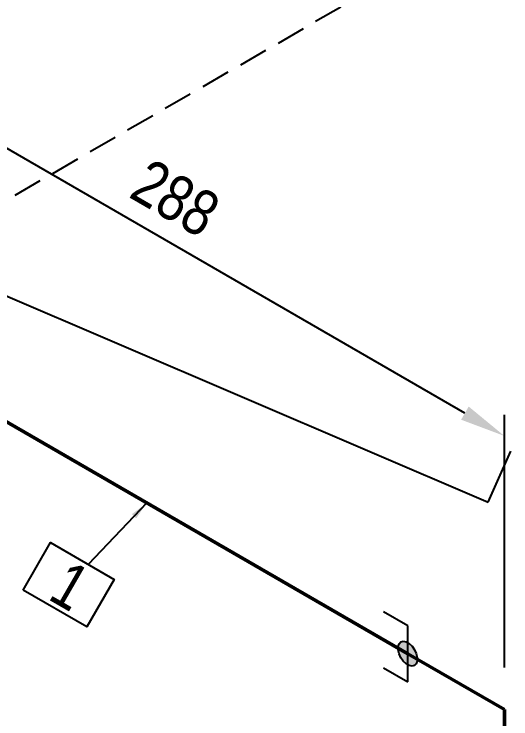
# Model space of a CAD drawing. Header units: millimetres. Extents: x 0 to 594, y 0 to 420.
# Drawn here: x 134.01 to 161.25, y 345.65 to 384.28 of the extents above; entities that cross this region are included whole.
import ezdxf
from ezdxf import colors
from ezdxf.entities.mleader import LeaderData, LeaderLine
from ezdxf.enums import TextEntityAlignment as Align
from ezdxf.math import Vec2, Vec3

# ---------------------------------------------------------------- set-up
doc = ezdxf.new("R2010")
doc.units = ezdxf.units.MM
doc.header["$LTSCALE"] = 0.25
doc.linetypes.add('DASHED2', pattern=[9.524999999999999, 6.35, -3.175])
for name, color, linetype in [('기기', 6, 'Continuous'), ('용접', 1, 'Continuous'), ('주석', 7, 'Continuous'), ('치수', 1, 'Continuous')]:
    doc.layers.add(name, color=color, linetype=linetype)
doc.layers.add('파이프 작은 보어', color=30, linetype='Continuous', lineweight=50)
doc.styles.add('AdskIsoAnnotation', font='arial.ttf', dxfattribs={"width": 0.8, "height": 1})
doc.styles.add('AdskIsoMetric', font='arial.ttf', dxfattribs={"width": 0.8, "height": 2.5})
doc.styles.add('AdskIsoMetric-30', font='arial.ttf', dxfattribs={"width": 0.8, "height": 2.5})
doc.styles.get("Standard").update_dxf_attribs({"font": 'arial.ttf'})
doc.dimstyles.new('AdskIsoMetric', dxfattribs={"dimtxt": 2.5, "dimasz": 2.5, "dimexe": 1, "dimexo": 2, "dimgap": 0.8, "dimtad": 1, "dimdec": 0, "dimrnd": 1, "dimzin": 0, "dimdsep": 46, "dimtxsty": 'AdskIsoMetric', "dimcen": 0, "dimclrt": 7, "dimadec": 0, "dimazin": 0, "dimtfac": 1, "dimtdec": 0, "dimtmove": 1, "dimatfit": 3, "dimfxl": 0, "dimfrac": 2, "dimtolj": 1, "dimtzin": 0, "dimarcsym": 0})

# ---------------------------------------------------------------- blocks, each defined once
blk = doc.blocks.new('*D25')
at = {"layer": 'Defpoints', "color": 0}
for p in [(123.0628912825059, 383.000381820761), (123.0628912825175, 368.000381820761), (160.8945376640634, 346.1582705985825)]:
    blk.add_point(p, dxfattribs=at)
at = {"layer": '치수', "color": 0, "lineweight": -2}
for p, q in [((123.0628912825157, 370.3097828975181), (123.062891282505, 384.1550823591396)), ((158.7294741545884, 362.4082705985784), (125.2279547919693, 381.750381820765)), ((160.8945376640616, 348.4676716753395), (160.8945376640509, 362.3129711369609))]:
    blk.add_line(p, q, dxfattribs=at)
at = {"layer": '치수', "color": 0}
for points in [[(125.436288125302, 382.111225739009), (125.0196214586366, 381.3895379025212), (123.0628912825059, 383.000381820761)], [(158.9378074879211, 362.7691145168223), (158.5211408212557, 362.0474266803345), (160.8945376640518, 361.1582705985824)]]:
    blk.add_solid(points, dxfattribs=at)
at = {"layer": '치수', "color": 7, "insert": (142.8585962835363, 374.1892080450752), "char_height": 2.5, "attachment_point": 5, "rotation": 330.00000000010635, "style": 'AdskIsoMetric-30'}
blk.add_mtext('\\A1;288', dxfattribs=at)
blk = doc.blocks.new('*D26')
at = {"layer": 'Defpoints', "color": 0}
for p in [(160.8945376640634, 346.1582705985825), (147.9041566075522, 338.658270598736), (160.8945376643091, 195.8864416101642)]:
    blk.add_point(p, dxfattribs=at)
at = {"layer": '치수', "color": 0, "lineweight": -2}
for p, q in [((158.8945376640634, 345.0035700602042), (146.9041566075522, 338.0809203295469)), ((147.9041566075523, 190.8864416101758), (147.9041566075522, 336.158270598736)), ((158.8945376643091, 194.7317410717859), (146.9041566075523, 187.8090913409867))]:
    blk.add_line(p, q, dxfattribs=at)
at = {"layer": '치수', "color": 0}
for points in [[(147.4874899408856, 336.158270598736), (148.3208232742189, 336.158270598736), (147.9041566075522, 338.658270598736)], [(147.4874899408856, 190.8864416101758), (148.320823274219, 190.8864416101758), (147.9041566075523, 188.3864416101758)]]:
    blk.add_solid(points, dxfattribs=at)
at = {"layer": '치수', "color": 7, "insert": (145.6378570944302, 262.2139074704583), "char_height": 2.5, "attachment_point": 5, "rotation": 90, "style": 'AdskIsoMetric-30'}
blk.add_mtext('\\A1;4429', dxfattribs=at)
blk = doc.blocks.new('엘보우-1-Iso2DSkew0')
at = {"color": 0, "linetype": 'ByBlock', "lineweight": -2, "extrusion": (-0.7071067811862046, -0.4082482904650512, 0.5773502691892056)}
for p, q in [((-7.07106716896237e-05, 4.082482533576496e-05), (-5.303300858901681, 3.061862178467089)), ((-7.071067169080127e-05, 4.082482533652409e-05), (-7.071067169080127e-05, 4.082482533652409e-05)), ((1.029021312604073e-11, -6.123724356956462), (1.372023967962516e-16, -8.164965066910756e-05))]:
    blk.add_line(p, q, dxfattribs=at)
blk = doc.blocks.new('SocketWeld-1-IsoRight')
blk.add_hatch(color=256).paths.add_polyline_path([(0.005530793552061862, 0.03712900250979031), (0.005745491398917849, 0.03692449524956867), (0.005960189245773835, 0.03671998798934702), (0.006174887092629819, 0.03651548072912537), (0.006389584939485805, 0.03631097346890373), (0.006604282786341792, 0.03610646620868208), (0.006818980633197778, 0.03590195894846045), (0.007033678480053763, 0.0356974516882388), (0.007248376326909748, 0.03549294442801715), (0.007463074173765733, 0.03528843716779551), (0.007677772020621718, 0.03508392990757386), (0.007892469867477703, 0.03487942264735222), (0.00810716771433369, 0.03467491538713058), (0.008321865561189674, 0.03447040812690894), (0.00853656340804566, 0.03426590086668729), (0.008751261254901648, 0.03406139360646564), (0.008965959101757633, 0.03385688634624399), (0.009180656948613617, 0.03365237908602235), (0.009395354795469605, 0.03344787182580071), (0.00961005264232559, 0.03324336456557907), (0.009824750489181576, 0.03303885730535742), (0.01003944833603756, 0.03283435004513578), (0.01025414618289355, 0.03262984278491413), (0.01046884402974953, 0.03242533552469249), (0.01068354187660552, 0.03222082826447084), (0.0108982397234615, 0.0320163210042492), (0.01111293757031749, 0.03181181374402756), (0.01132763541717348, 0.03160730648380591), (0.01154233326402946, 0.03140279922358427), (0.01175703111088545, 0.03119829196336262), (0.01197172895774143, 0.03099378470314098), (0.01218642680459742, 0.03078927744291934), (0.0124011246514534, 0.03058477018269769), (0.01261582249830939, 0.03038026292247605), (0.01283052034516538, 0.0301757556622544), (0.01304521819202136, 0.02997124840203276), (0.01325991603887735, 0.02976674114181112), (0.01347461388573333, 0.02956223388158947), (0.01368931173258932, 0.02935772662136782), (0.0139040095794453, 0.02915321936114618), (0.01411870742630129, 0.02894871210092454), (0.01433340527315728, 0.02874420484070289), (0.01454810312001326, 0.02853969758048125), (0.01476280096686925, 0.0283351903202596), (0.01497749881372523, 0.02813068306003796), (0.01519219666058122, 0.02792617579981631), (0.0154068945074372, 0.02772166853959467), (0.01562159235429319, 0.02751716127937303), (0.01583629020114918, 0.02731265401915138), (0.01605098804800516, 0.02710814675892974), (0.01605098804800515, 0.02710814675892975), (0.01623362094498464, 0.02684948573792589), (0.01641625384196413, 0.02659082471692202), (0.01659888673894361, 0.02633216369591817), (0.0167815196359231, 0.02607350267491431), (0.01696415253290259, 0.02581484165391045), (0.01714678542988208, 0.02555618063290659), (0.01732941832686156, 0.02529751961190273), (0.01751205122384105, 0.02503885859089887), (0.01769468412082054, 0.02478019756989501), (0.01787731701780002, 0.02452153654889115), (0.01805994991477951, 0.02426287552788729), (0.01824258281175899, 0.02400421450688343), (0.01842521570873848, 0.02374555348587958), (0.01860784860571797, 0.02348689246487572), (0.01879048150269746, 0.02322823144387186), (0.01897311439967694, 0.022969570422868), (0.01915574729665643, 0.02271090940186414), (0.01933838019363592, 0.02245224838086028), (0.0195210130906154, 0.02219358735985642), (0.01970364598759489, 0.02193492633885256), (0.01988627888457438, 0.0216762653178487), (0.02006891178155386, 0.02141760429684484), (0.02025154467853335, 0.02115894327584098), (0.02043417757551284, 0.02090028225483712), (0.02061681047249232, 0.02064162123383326), (0.02079944336947181, 0.02038296021282941), (0.0209820762664513, 0.02012429919182554), (0.02116470916343079, 0.01986563817082168), (0.02134734206041027, 0.01960697714981783), (0.02152997495738975, 0.01934831612881397), (0.02171260785436925, 0.01908965510781011), (0.02189524075134873, 0.01883099408680625), (0.02207787364832822, 0.01857233306580239), (0.0222605065453077, 0.01831367204479853), (0.02244313944228719, 0.01805501102379467), (0.02262577233926668, 0.01779635000279081), (0.02280840523624617, 0.01753768898178695), (0.02299103813322565, 0.01727902796078309), (0.02317367103020514, 0.01702036693977924), (0.02335630392718463, 0.01676170591877537), (0.02353893682416412, 0.01650304489777151), (0.0237215697211436, 0.01624438387676765), (0.02390420261812309, 0.01598572285576379), (0.02408683551510257, 0.01572706183475994), (0.02426946841208206, 0.01546840081375608), (0.02445210130906154, 0.01520973979275222), (0.02463473420604104, 0.01495107877174836), (0.02481736710302052, 0.0146924177507445), (0.025, 0.01443375672974064), (0.025, 0.01443375672974065), (0.02513269056666842, 0.01414626149088774), (0.02526538113333684, 0.01385876625203483), (0.02539807170000526, 0.01357127101318192), (0.02553076226667367, 0.013283775774329), (0.0256634528333421, 0.01299628053547609), (0.02579614340001051, 0.01270878529662318), (0.02592883396667893, 0.01242129005777027), (0.02606152453334735, 0.01213379481891736), (0.02619421510001577, 0.01184629958006445), (0.02632690566668419, 0.01155880434121154), (0.02645959623335261, 0.01127130910235863), (0.02659228680002103, 0.01098381386350571), (0.02672497736668944, 0.01069631862465281), (0.02685766793335786, 0.01040882338579989), (0.02699035850002628, 0.01012132814694698), (0.02712304906669471, 0.009833832908094068), (0.02725573963336312, 0.009546337669241158), (0.02738843020003154, 0.009258842430388246), (0.02752112076669996, 0.008971347191535334), (0.02765381133336838, 0.008683851952682425), (0.0277865019000368, 0.00839635671382951), (0.02791919246670522, 0.0081088614749766), (0.02805188303337364, 0.007821366236123688), (0.02818457360004206, 0.007533870997270775), (0.02831726416671047, 0.007246375758417863), (0.02844995473337889, 0.006958880519564954), (0.02858264530004731, 0.006671385280712042), (0.02871533586671573, 0.00638389004185913), (0.02884802643338415, 0.00609639480300622), (0.02898071700005257, 0.005808899564153308), (0.02911340756672099, 0.005521404325300396), (0.02924609813338941, 0.005233909086447484), (0.02937878870005783, 0.004946413847594573), (0.02951147926672625, 0.004658918608741662), (0.02964416983339467, 0.004371423369888747), (0.02977686040006309, 0.004083928131035838), (0.02990955096673151, 0.003796432892182925), (0.03004224153339992, 0.003508937653330014), (0.03017493210006834, 0.003221442414477103), (0.03030762266673676, 0.00293394717562419), (0.03044031323340518, 0.002646451936771278), (0.03057300380007361, 0.002358956697918367), (0.03070569436674202, 0.002071461459065457), (0.03083838493341044, 0.001783966220212544), (0.03097107550007885, 0.001496470981359632), (0.03110376606674728, 0.001208975742506724), (0.03123645663341569, 0.0009214805036538103), (0.03136914720008412, 0.0006339852648008957), (0.03150183776675253, 0.0003464900259479903), (0.03150183776675253, 0.0003464900259479977), (0.03157159732593483, 5.830260632207122e-05), (0.03164135688511714, -0.0002298848133038541), (0.03171111644429944, -0.0005180722329297834), (0.03178087600348176, -0.0008062596525557088), (0.03185063556266406, -0.001094447072181635), (0.03192039512184636, -0.00138263449180756), (0.03199015468102867, -0.001670821911433489), (0.03205991424021097, -0.001959009331059415), (0.03212967379939329, -0.00224719675068534), (0.03219943335857559, -0.002535384170311267), (0.03226919291775789, -0.002823571589937197), (0.0323389524769402, -0.003111759009563121), (0.0324087120361225, -0.003399946429189048), (0.03247847159530481, -0.003688133848814972), (0.03254823115448711, -0.003976321268440905), (0.03261799071366943, -0.00426450868806683), (0.03268775027285173, -0.004552696107692756), (0.03275750983203403, -0.004840883527318682), (0.03282726939121634, -0.005129070946944612), (0.03289702895039864, -0.005417258366570537), (0.03296678850958095, -0.005705445786196462), (0.03303654806876326, -0.005993633205822391), (0.03310630762794557, -0.006281820625448319), (0.03317606718712787, -0.006570008045074246), (0.03324582674631017, -0.006858195464700171), (0.03331558630549249, -0.007146382884326101), (0.03338534586467479, -0.007434570303952027), (0.03345510542385709, -0.007722757723577954), (0.0335248649830394, -0.008010945143203878), (0.03359462454222171, -0.008299132562829808), (0.03366438410140402, -0.008587319982455734), (0.03373414366058632, -0.00887550740208166), (0.03380390321976862, -0.009163694821707587), (0.03387366277895093, -0.009451882241333517), (0.03394342233813324, -0.009740069660959442), (0.03401318189731554, -0.01002825708058537), (0.03408294145649785, -0.01031644450021129), (0.03415270101568016, -0.01060463191983723), (0.03422246057486246, -0.01089281933946315), (0.03429222013404477, -0.01118100675908908), (0.03436197969322707, -0.011469194178715), (0.03443173925240938, -0.01175738159834093), (0.03450149881159169, -0.01204556901796686), (0.03457125837077399, -0.01233375643759278), (0.0346410179299563, -0.01262194385721871), (0.0347107774891386, -0.01291013127684464), (0.03478053704832091, -0.01319831869647057), (0.03485029660750322, -0.01348650611609649), (0.03492005616668552, -0.01377469353572242), (0.03492005616668552, -0.01377469353572241), (0.03492005616668552, -0.01403536334356855), (0.03492005616668552, -0.01429603315141468), (0.03492005616668552, -0.01455670295926082), (0.03492005616668552, -0.01481737276710695), (0.03492005616668552, -0.01507804257495309), (0.03492005616668552, -0.01533871238279922), (0.03492005616668552, -0.01559938219064536), (0.03492005616668552, -0.01586005199849149), (0.03492005616668552, -0.01612072180633763), (0.03492005616668552, -0.01638139161418376), (0.03492005616668552, -0.0166420614220299), (0.03492005616668552, -0.01690273122987604), (0.03492005616668552, -0.01716340103772217), (0.03492005616668552, -0.0174240708455683), (0.03492005616668552, -0.01768474065341444), (0.03492005616668552, -0.01794541046126058), (0.03492005616668552, -0.01820608026910672), (0.03492005616668552, -0.01846675007695285), (0.03492005616668552, -0.01872741988479899), (0.03492005616668552, -0.01898808969264512), (0.03492005616668552, -0.01924875950049125), (0.03492005616668552, -0.01950942930833739), (0.03492005616668552, -0.01977009911618353), (0.03492005616668552, -0.02003076892402966), (0.03492005616668552, -0.0202914387318758), (0.03492005616668552, -0.02055210853972194), (0.03492005616668552, -0.02081277834756807), (0.03492005616668552, -0.0210734481554142), (0.03492005616668552, -0.02133411796326034), (0.03492005616668552, -0.02159478777110648), (0.03492005616668552, -0.02185545757895262), (0.03492005616668552, -0.02211612738679876), (0.03492005616668552, -0.02237679719464489), (0.03492005616668552, -0.02263746700249102), (0.03492005616668552, -0.02289813681033716), (0.03492005616668552, -0.02315880661818329), (0.03492005616668552, -0.02341947642602943), (0.03492005616668552, -0.02368014623387556), (0.03492005616668552, -0.0239408160417217), (0.03492005616668552, -0.02420148584956783), (0.03492005616668552, -0.02446215565741397), (0.03492005616668552, -0.02472282546526011), (0.03492005616668552, -0.02498349527310624), (0.03492005616668552, -0.02524416508095238), (0.03492005616668552, -0.02550483488879852), (0.03492005616668552, -0.02576550469664465), (0.03492005616668552, -0.02602617450449079), (0.03492005616668552, -0.02628684431233692), (0.03492005616668552, -0.02654751412018305), (0.03492005616668552, -0.02654751412018305), (0.03485029660750322, -0.02675515013926407), (0.03478053704832091, -0.02696278615834509), (0.0347107774891386, -0.0271704221774261), (0.0346410179299563, -0.02737805819650713), (0.03457125837077399, -0.02758569421558814), (0.03450149881159169, -0.02779333023466916), (0.03443173925240937, -0.02800096625375018), (0.03436197969322707, -0.0282086022728312), (0.03429222013404477, -0.02841623829191222), (0.03422246057486246, -0.02862387431099324), (0.03415270101568016, -0.02883151033007426), (0.03408294145649785, -0.02903914634915527), (0.03401318189731554, -0.02924678236823629), (0.03394342233813324, -0.02945441838731731), (0.03387366277895094, -0.02966205440639834), (0.03380390321976862, -0.02986969042547935), (0.03373414366058632, -0.03007732644456037), (0.03366438410140402, -0.03028496246364139), (0.03359462454222172, -0.03049259848272241), (0.0335248649830394, -0.03070023450180343), (0.0334551054238571, -0.03090787052088445), (0.03338534586467479, -0.03111550653996547), (0.03331558630549249, -0.03132314255904649), (0.03324582674631017, -0.0315307785781275), (0.03317606718712787, -0.03173841459720853), (0.03310630762794557, -0.03194605061628954), (0.03303654806876326, -0.03215368663537056), (0.03296678850958096, -0.03236132265445158), (0.03289702895039864, -0.0325689586735326), (0.03282726939121634, -0.03277659469261361), (0.03275750983203404, -0.03298423071169464), (0.03268775027285173, -0.03319186673077566), (0.03261799071366942, -0.03339950274985667), (0.03254823115448711, -0.03360713876893769), (0.03247847159530481, -0.03381477478801871), (0.03240871203612251, -0.03402241080709974), (0.0323389524769402, -0.03423004682618075), (0.03226919291775789, -0.03443768284526177), (0.03219943335857559, -0.03464531886434279), (0.03212967379939329, -0.03485295488342381), (0.03205991424021097, -0.03506059090250482), (0.03199015468102867, -0.03526822692158585), (0.03192039512184636, -0.03547586294066687), (0.03185063556266406, -0.03568349895974789), (0.03178087600348175, -0.0358911349788289), (0.03171111644429944, -0.03609877099790992), (0.03164135688511714, -0.03630640701699094), (0.03157159732593484, -0.03651404303607196), (0.03150183776675253, -0.03672167905515298), (0.03150183776675253, -0.03672167905515297), (0.03136914720008412, -0.03685595642523602), (0.03123645663341569, -0.03699023379531906), (0.03110376606674727, -0.03712451116540209), (0.03097107550007885, -0.03725878853548513), (0.03083838493341044, -0.03739306590556817), (0.03070569436674202, -0.03752734327565121), (0.03057300380007361, -0.03766162064573425), (0.03044031323340518, -0.03779589801581729), (0.03030762266673677, -0.03793017538590034), (0.03017493210006834, -0.03806445275598337), (0.03004224153339993, -0.03819873012606641), (0.0299095509667315, -0.03833300749614945), (0.02977686040006309, -0.03846728486623249), (0.02964416983339467, -0.03860156223631554), (0.02951147926672625, -0.03873583960639857), (0.02937878870005783, -0.03887011697648161), (0.02924609813338941, -0.03900439434656465), (0.02911340756672099, -0.03913867171664769), (0.02898071700005257, -0.03927294908673074), (0.02884802643338415, -0.03940722645681378), (0.02871533586671573, -0.03954150382689681), (0.02858264530004731, -0.03967578119697986), (0.0284499547333789, -0.03981005856706289), (0.02831726416671048, -0.03994433593714593), (0.02818457360004206, -0.04007861330722898), (0.02805188303337364, -0.04021289067731201), (0.02791919246670522, -0.04034716804739506), (0.0277865019000368, -0.0404814454174781), (0.02765381133336838, -0.04061572278756113), (0.02752112076669996, -0.04075000015764418), (0.02738843020003155, -0.04088427752772722), (0.02725573963336313, -0.04101855489781026), (0.02712304906669471, -0.0411528322678933), (0.02699035850002629, -0.04128710963797634), (0.02685766793335787, -0.04142138700805938), (0.02672497736668945, -0.04155566437814241), (0.02659228680002102, -0.04168994174822546), (0.02645959623335261, -0.0418242191183085), (0.0263269056666842, -0.04195849648839153), (0.02619421510001577, -0.04209277385847458), (0.02606152453334735, -0.04222705122855762), (0.02592883396667893, -0.04236132859864066), (0.02579614340001051, -0.0424956059687237), (0.0256634528333421, -0.04262988333880674), (0.02553076226667368, -0.04276416070888978), (0.02539807170000526, -0.04289843807897282), (0.02526538113333684, -0.04303271544905586), (0.02513269056666842, -0.0431669928191389), (0.025, -0.04330127018922194), (0.025, -0.04330127018922193), (0.02481736710302052, -0.04334904490575781), (0.02463473420604103, -0.04339681962229371), (0.02445210130906154, -0.04344459433882959), (0.02426946841208206, -0.04349236905536547), (0.02408683551510258, -0.04354014377190136), (0.02390420261812309, -0.04358791848843723), (0.0237215697211436, -0.04363569320497312), (0.02353893682416411, -0.043683467921509), (0.02335630392718463, -0.04373124263804488), (0.02317367103020514, -0.04377901735458077), (0.02299103813322565, -0.04382679207111666), (0.02280840523624617, -0.04387456678765254), (0.02262577233926668, -0.04392234150418842), (0.02244313944228719, -0.0439701162207243), (0.0222605065453077, -0.04401789093726018), (0.02207787364832822, -0.04406566565379607), (0.02189524075134873, -0.04411344037033195), (0.02171260785436925, -0.04416121508686784), (0.02152997495738976, -0.04420898980340372), (0.02134734206041027, -0.04425676451993961), (0.02116470916343078, -0.04430453923647549), (0.0209820762664513, -0.04435231395301138), (0.02079944336947181, -0.04440008866954726), (0.02061681047249233, -0.04444786338608314), (0.02043417757551284, -0.04449563810261903), (0.02025154467853335, -0.0445434128191549), (0.02006891178155387, -0.04459118753569079), (0.01988627888457438, -0.04463896225222667), (0.01970364598759489, -0.04468673696876255), (0.0195210130906154, -0.04473451168529844), (0.01933838019363592, -0.04478228640183432), (0.01915574729665643, -0.04483006111837021), (0.01897311439967694, -0.04487783583490609), (0.01879048150269745, -0.04492561055144197), (0.01860784860571797, -0.04497338526797786), (0.01842521570873848, -0.04502115998451374), (0.018242582811759, -0.04506893470104963), (0.01805994991477951, -0.04511670941758551), (0.01787731701780002, -0.04516448413412139), (0.01769468412082054, -0.04521225885065728), (0.01751205122384105, -0.04526003356719316), (0.01732941832686156, -0.04530780828372905), (0.01714678542988207, -0.04535558300026492), (0.01696415253290259, -0.0454033577168008), (0.0167815196359231, -0.04545113243333669), (0.01659888673894361, -0.04549890714987258), (0.01641625384196413, -0.04554668186640846), (0.01623362094498464, -0.04559445658294435), (0.01605098804800516, -0.04564223129948022), (0.01605098804800516, -0.04564223129948022), (0.01583629020114918, -0.0455988268403484), (0.01562159235429319, -0.04555542238121656), (0.0154068945074372, -0.04551201792208474), (0.01519219666058122, -0.0454686134629529), (0.01497749881372523, -0.04542520900382108), (0.01476280096686925, -0.04538180454468926), (0.01454810312001326, -0.04533840008555743), (0.01433340527315728, -0.0452949956264256), (0.01411870742630129, -0.04525159116729377), (0.01390400957944531, -0.04520818670816194), (0.01368931173258932, -0.04516478224903011), (0.01347461388573333, -0.04512137778989828), (0.01325991603887735, -0.04507797333076645), (0.01304521819202136, -0.04503456887163462), (0.01283052034516538, -0.0449911644125028), (0.01261582249830939, -0.04494775995337097), (0.0124011246514534, -0.04490435549423914), (0.01218642680459742, -0.04486095103510732), (0.01197172895774143, -0.04481754657597548), (0.01175703111088545, -0.04477414211684366), (0.01154233326402946, -0.04473073765771183), (0.01132763541717348, -0.04468733319858), (0.01111293757031749, -0.04464392873944817), (0.0108982397234615, -0.04460052428031634), (0.01068354187660552, -0.04455711982118452), (0.01046884402974953, -0.04451371536205269), (0.01025414618289355, -0.04447031090292085), (0.01003944833603756, -0.04442690644378903), (0.009824750489181576, -0.04438350198465719), (0.00961005264232559, -0.04434009752552537), (0.009395354795469602, -0.04429669306639353), (0.009180656948613619, -0.04425328860726171), (0.008965959101757631, -0.04420988414812989), (0.008751261254901645, -0.04416647968899806), (0.008536563408045659, -0.04412307522986622), (0.008321865561189672, -0.04407967077073439), (0.00810716771433369, -0.04403626631160257), (0.0078924698674777, -0.04399286185247074), (0.007677772020621717, -0.04394945739333891), (0.007463074173765729, -0.04390605293420708), (0.007248376326909743, -0.04386264847507525), (0.007033678480053755, -0.04381924401594343), (0.006818980633197773, -0.04377583955681159), (0.006604282786341786, -0.04373243509767977), (0.006389584939485798, -0.04368903063854794), (0.006174887092629814, -0.04364562617941611), (0.005960189245773828, -0.04360222172028428), (0.005745491398917842, -0.04355881726115245), (0.005530793552061857, -0.04351541280202062), (0.005530793552061866, -0.04351541280202063), (0.005305046876467502, -0.04338507789809756), (0.005079300200873141, -0.0432547429941745), (0.004853553525278781, -0.04312440809025143), (0.00462780684968442, -0.04299407318632836), (0.004402060174090058, -0.04286373828240529), (0.004176313498495695, -0.04273340337848222), (0.003950566822901335, -0.04260306847455915), (0.003724820147306971, -0.04247273357063609), (0.003499073471712612, -0.04234239866671302), (0.003273326796118249, -0.04221206376278995), (0.003047580120523889, -0.04208172885886688), (0.002821833444929527, -0.04195139395494382), (0.002596086769335168, -0.04182105905102074), (0.002370340093740804, -0.04169072414709768), (0.002144593418146441, -0.04156038924317461), (0.001918846742552079, -0.04143005433925154), (0.001693100066957717, -0.04129971943532848), (0.001467353391363356, -0.04116938453140541), (0.001241606715768995, -0.04103904962748234), (0.001015860040174633, -0.04090871472355927), (0.000790113364580269, -0.0407783798196362), (0.0005643666889859084, -0.04064804491571314), (0.0003386200133915496, -0.04051771001179007), (0.0001128733377971855, -0.040387375107867), (-0.0001128733377971768, -0.04025704020394394), (-0.0003386200133915392, -0.04012670530002087), (-0.0005643666889859015, -0.03999637039609781), (-0.0007901133645802604, -0.03986603549217474), (-0.001015860040174624, -0.03973570058825166), (-0.001241606715768985, -0.0396053656843286), (-0.001467353391363347, -0.03947503078040553), (-0.00169310006695771, -0.03934469587648247), (-0.00191884674255207, -0.0392143609725594), (-0.002144593418146431, -0.03908402606863633), (-0.002370340093740793, -0.03895369116471326), (-0.002596086769335156, -0.03882335626079018), (-0.002821833444929516, -0.03869302135686712), (-0.003047580120523878, -0.03856268645294406), (-0.003273326796118241, -0.03843235154902098), (-0.003499073471712601, -0.03830201664509792), (-0.003724820147306965, -0.03817168174117486), (-0.003950566822901326, -0.03804134683725179), (-0.004176313498495687, -0.03791101193332871), (-0.004402060174090049, -0.03778067702940564), (-0.004627806849684413, -0.03765034212548259), (-0.004853553525278772, -0.03752000722155951), (-0.005079300200873136, -0.03738967231763644), (-0.005305046876467497, -0.03725933741371337), (-0.005530793552061857, -0.03712900250979032), (-0.00553079355206185, -0.03712900250979032), (-0.005745491398917837, -0.03692449524956867), (-0.005960189245773823, -0.03671998798934703), (-0.006174887092629807, -0.03651548072912537), (-0.006389584939485794, -0.03631097346890373), (-0.006604282786341779, -0.03610646620868209), (-0.006818980633197766, -0.03590195894846045), (-0.007033678480053751, -0.0356974516882388), (-0.007248376326909737, -0.03549294442801716), (-0.007463074173765722, -0.03528843716779551), (-0.007677772020621708, -0.03508392990757387), (-0.007892469867477693, -0.03487942264735223), (-0.008107167714333677, -0.03467491538713058), (-0.008321865561189665, -0.03447040812690894), (-0.00853656340804565, -0.03426590086668729), (-0.008751261254901634, -0.03406139360646565), (-0.008965959101757622, -0.033856886346244), (-0.009180656948613607, -0.03365237908602236), (-0.009395354795469595, -0.03344787182580072), (-0.00961005264232558, -0.03324336456557907), (-0.009824750489181567, -0.03303885730535742), (-0.01003944833603755, -0.03283435004513578), (-0.01025414618289354, -0.03262984278491414), (-0.01046884402974952, -0.0324253355246925), (-0.01068354187660551, -0.03222082826447085), (-0.0108982397234615, -0.03201632100424921), (-0.01111293757031748, -0.03181181374402756), (-0.01132763541717347, -0.03160730648380592), (-0.01154233326402945, -0.03140279922358428), (-0.01175703111088544, -0.03119829196336263), (-0.01197172895774143, -0.03099378470314099), (-0.01218642680459741, -0.03078927744291934), (-0.0124011246514534, -0.0305847701826977), (-0.01261582249830938, -0.03038026292247605), (-0.01283052034516537, -0.03017575566225441), (-0.01304521819202136, -0.02997124840203276), (-0.01325991603887734, -0.02976674114181112), (-0.01347461388573333, -0.02956223388158947), (-0.01368931173258931, -0.02935772662136783), (-0.0139040095794453, -0.02915321936114618), (-0.01411870742630128, -0.02894871210092454), (-0.01433340527315727, -0.02874420484070289), (-0.01454810312001326, -0.02853969758048125), (-0.01476280096686924, -0.02833519032025961), (-0.01497749881372523, -0.02813068306003796), (-0.01519219666058121, -0.02792617579981631), (-0.0154068945074372, -0.02772166853959467), (-0.01562159235429319, -0.02751716127937303), (-0.01583629020114917, -0.02731265401915139), (-0.01605098804800515, -0.02710814675892974), (-0.01605098804800515, -0.02710814675892975), (-0.01623362094498464, -0.02684948573792589), (-0.01641625384196413, -0.02659082471692203), (-0.01659888673894361, -0.02633216369591817), (-0.01678151963592309, -0.02607350267491431), (-0.01696415253290258, -0.02581484165391045), (-0.01714678542988207, -0.02555618063290659), (-0.01732941832686156, -0.02529751961190274), (-0.01751205122384104, -0.02503885859089888), (-0.01769468412082053, -0.02478019756989502), (-0.01787731701780002, -0.02452153654889116), (-0.0180599499147795, -0.0242628755278873), (-0.01824258281175899, -0.02400421450688344), (-0.01842521570873848, -0.02374555348587958), (-0.01860784860571796, -0.02348689246487572), (-0.01879048150269745, -0.02322823144387186), (-0.01897311439967694, -0.022969570422868), (-0.01915574729665642, -0.02271090940186414), (-0.01933838019363591, -0.02245224838086029), (-0.0195210130906154, -0.02219358735985642), (-0.01970364598759488, -0.02193492633885256), (-0.01988627888457437, -0.0216762653178487), (-0.02006891178155386, -0.02141760429684485), (-0.02025154467853334, -0.02115894327584099), (-0.02043417757551283, -0.02090028225483712), (-0.02061681047249232, -0.02064162123383327), (-0.0207994433694718, -0.02038296021282941), (-0.02098207626645129, -0.02012429919182555), (-0.02116470916343078, -0.01986563817082169), (-0.02134734206041027, -0.01960697714981783), (-0.02152997495738975, -0.01934831612881397), (-0.02171260785436924, -0.01908965510781011), (-0.02189524075134873, -0.01883099408680625), (-0.02207787364832821, -0.01857233306580239), (-0.0222605065453077, -0.01831367204479854), (-0.02244313944228719, -0.01805501102379467), (-0.02262577233926667, -0.01779635000279082), (-0.02280840523624616, -0.01753768898178695), (-0.02299103813322565, -0.01727902796078309), (-0.02317367103020514, -0.01702036693977924), (-0.02335630392718462, -0.01676170591877538), (-0.02353893682416411, -0.01650304489777152), (-0.02372156972114359, -0.01624438387676766), (-0.02390420261812308, -0.0159857228557638), (-0.02408683551510257, -0.01572706183475994), (-0.02426946841208206, -0.01546840081375608), (-0.02445210130906154, -0.01520973979275222), (-0.02463473420604103, -0.01495107877174836), (-0.02481736710302052, -0.0146924177507445), (-0.025, -0.01443375672974064), (-0.025, -0.01443375672974065), (-0.02513269056666841, -0.01414626149088774), (-0.02526538113333683, -0.01385876625203483), (-0.02539807170000525, -0.01357127101318192), (-0.02553076226667367, -0.01328377577432901), (-0.02566345283334209, -0.0129962805354761), (-0.02579614340001051, -0.01270878529662318), (-0.02592883396667893, -0.01242129005777028), (-0.02606152453334735, -0.01213379481891736), (-0.02619421510001577, -0.01184629958006445), (-0.02632690566668419, -0.01155880434121154), (-0.02645959623335261, -0.01127130910235863), (-0.02659228680002102, -0.01098381386350572), (-0.02672497736668944, -0.01069631862465281), (-0.02685766793335786, -0.0104088233857999), (-0.02699035850002628, -0.01012132814694698), (-0.0271230490666947, -0.009833832908094071), (-0.02725573963336312, -0.009546337669241161), (-0.02738843020003154, -0.009258842430388246), (-0.02752112076669996, -0.008971347191535337), (-0.02765381133336837, -0.008683851952682427), (-0.0277865019000368, -0.008396356713829514), (-0.02791919246670521, -0.008108861474976602), (-0.02805188303337364, -0.00782136623612369), (-0.02818457360004205, -0.007533870997270779), (-0.02831726416671047, -0.007246375758417868), (-0.02844995473337889, -0.006958880519564957), (-0.02858264530004731, -0.006671385280712045), (-0.02871533586671574, -0.006383890041859131), (-0.02884802643338415, -0.006096394803006223), (-0.02898071700005257, -0.00580889956415331), (-0.02911340756672099, -0.005521404325300399), (-0.02924609813338941, -0.00523390908644749), (-0.02937878870005783, -0.004946413847594573), (-0.02951147926672625, -0.004658918608741662), (-0.02964416983339466, -0.004371423369888756), (-0.02977686040006308, -0.00408392813103584), (-0.0299095509667315, -0.003796432892182928), (-0.03004224153339992, -0.003508937653330017), (-0.03017493210006834, -0.003221442414477106), (-0.03030762266673676, -0.002933947175624193), (-0.03044031323340518, -0.002646451936771281), (-0.0305730038000736, -0.002358956697918373), (-0.03070569436674202, -0.002071461459065457), (-0.03083838493341044, -0.001783966220212547), (-0.03097107550007885, -0.001496470981359638), (-0.03110376606674728, -0.001208975742506724), (-0.03123645663341569, -0.0009214805036538131), (-0.03136914720008412, -0.000633985264800902), (-0.03150183776675253, -0.0003464900259479903), (-0.03150183776675253, -0.0003464900259480006), (-0.03157159732593483, -5.830260632207406e-05), (-0.03164135688511714, 0.0002298848133038513), (-0.03171111644429944, 0.0005180722329297806), (-0.03178087600348176, 0.000806259652555706), (-0.03185063556266406, 0.001094447072181632), (-0.03192039512184636, 0.001382634491807557), (-0.03199015468102867, 0.001670821911433487), (-0.03205991424021098, 0.001959009331059412), (-0.03212967379939328, 0.002247196750685338), (-0.03219943335857559, 0.002535384170311264), (-0.03226919291775789, 0.00282357158993719), (-0.0323389524769402, 0.003111759009563118), (-0.0324087120361225, 0.003399946429189045), (-0.03247847159530481, 0.003688133848814969), (-0.03254823115448711, 0.003976321268440895), (-0.03261799071366943, 0.004264508688066828), (-0.03268775027285173, 0.004552696107692752), (-0.03275750983203403, 0.004840883527318679), (-0.03282726939121634, 0.005129070946944604), (-0.03289702895039864, 0.005417258366570534), (-0.03296678850958095, 0.005705445786196459), (-0.03303654806876326, 0.005993633205822385), (-0.03310630762794556, 0.006281820625448313), (-0.03317606718712787, 0.006570008045074243), (-0.03324582674631017, 0.006858195464700168), (-0.03331558630549248, 0.007146382884326095), (-0.03338534586467479, 0.00743457030395202), (-0.03345510542385709, 0.00772275772357795), (-0.0335248649830394, 0.008010945143203874), (-0.0335946245422217, 0.008299132562829803), (-0.03366438410140401, 0.008587319982455727), (-0.03373414366058632, 0.008875507402081656), (-0.03380390321976862, 0.009163694821707584), (-0.03387366277895093, 0.00945188224133351), (-0.03394342233813323, 0.009740069660959435), (-0.03401318189731554, 0.01002825708058536), (-0.03408294145649785, 0.01031644450021129), (-0.03415270101568015, 0.01060463191983722), (-0.03422246057486246, 0.01089281933946314), (-0.03429222013404476, 0.01118100675908907), (-0.03436197969322707, 0.011469194178715), (-0.03443173925240937, 0.01175738159834093), (-0.03450149881159168, 0.01204556901796685), (-0.03457125837077399, 0.01233375643759278), (-0.0346410179299563, 0.01262194385721871), (-0.0347107774891386, 0.01291013127684464), (-0.0347805370483209, 0.01319831869647056), (-0.03485029660750321, 0.01348650611609649), (-0.03492005616668552, 0.01377469353572242), (-0.03492005616668552, 0.0137746935357224), (-0.03492005616668552, 0.01403536334356854), (-0.03492005616668552, 0.01429603315141467), (-0.03492005616668552, 0.01455670295926081), (-0.03492005616668552, 0.01481737276710694), (-0.03492005616668552, 0.01507804257495308), (-0.03492005616668552, 0.01533871238279922), (-0.03492005616668552, 0.01559938219064535), (-0.03492005616668552, 0.01586005199849149), (-0.03492005616668551, 0.01612072180633762), (-0.03492005616668551, 0.01638139161418375), (-0.03492005616668551, 0.01664206142202989), (-0.03492005616668552, 0.01690273122987603), (-0.03492005616668552, 0.01716340103772216), (-0.03492005616668552, 0.0174240708455683), (-0.03492005616668552, 0.01768474065341444), (-0.03492005616668552, 0.01794541046126057), (-0.03492005616668551, 0.01820608026910671), (-0.03492005616668551, 0.01846675007695284), (-0.03492005616668552, 0.01872741988479898), (-0.03492005616668552, 0.01898808969264511), (-0.03492005616668552, 0.01924875950049125), (-0.03492005616668552, 0.01950942930833739), (-0.03492005616668552, 0.01977009911618352), (-0.03492005616668551, 0.02003076892402966), (-0.03492005616668552, 0.0202914387318758), (-0.03492005616668552, 0.02055210853972193), (-0.03492005616668552, 0.02081277834756807), (-0.03492005616668552, 0.0210734481554142), (-0.03492005616668552, 0.02133411796326034), (-0.03492005616668552, 0.02159478777110647), (-0.03492005616668552, 0.02185545757895261), (-0.03492005616668552, 0.02211612738679875), (-0.03492005616668552, 0.02237679719464488), (-0.03492005616668552, 0.02263746700249102), (-0.03492005616668552, 0.02289813681033715), (-0.03492005616668552, 0.02315880661818329), (-0.03492005616668552, 0.02341947642602943), (-0.03492005616668552, 0.02368014623387556), (-0.03492005616668552, 0.0239408160417217), (-0.03492005616668552, 0.02420148584956783), (-0.03492005616668552, 0.02446215565741397), (-0.03492005616668552, 0.0247228254652601), (-0.03492005616668552, 0.02498349527310624), (-0.03492005616668552, 0.02524416508095238), (-0.03492005616668552, 0.02550483488879851), (-0.03492005616668552, 0.02576550469664465), (-0.03492005616668552, 0.02602617450449078), (-0.03492005616668552, 0.02628684431233692), (-0.03492005616668552, 0.02654751412018305), (-0.03492005616668552, 0.02654751412018305), (-0.03485029660750322, 0.02675515013926406), (-0.03478053704832091, 0.02696278615834508), (-0.0347107774891386, 0.0271704221774261), (-0.0346410179299563, 0.02737805819650712), (-0.03457125837077399, 0.02758569421558814), (-0.03450149881159169, 0.02779333023466916), (-0.03443173925240938, 0.02800096625375018), (-0.03436197969322707, 0.02820860227283119), (-0.03429222013404477, 0.02841623829191221), (-0.03422246057486246, 0.02862387431099323), (-0.03415270101568016, 0.02883151033007425), (-0.03408294145649785, 0.02903914634915527), (-0.03401318189731554, 0.02924678236823629), (-0.03394342233813324, 0.02945441838731731), (-0.03387366277895094, 0.02966205440639833), (-0.03380390321976862, 0.02986969042547934), (-0.03373414366058632, 0.03007732644456037), (-0.03366438410140402, 0.03028496246364138), (-0.03359462454222172, 0.03049259848272241), (-0.0335248649830394, 0.03070023450180343), (-0.03345510542385709, 0.03090787052088444), (-0.03338534586467479, 0.03111550653996546), (-0.03331558630549249, 0.03132314255904648), (-0.03324582674631017, 0.0315307785781275), (-0.03317606718712787, 0.03173841459720851), (-0.03310630762794557, 0.03194605061628954), (-0.03303654806876326, 0.03215368663537056), (-0.03296678850958096, 0.03236132265445157), (-0.03289702895039865, 0.0325689586735326), (-0.03282726939121634, 0.03277659469261361), (-0.03275750983203404, 0.03298423071169463), (-0.03268775027285174, 0.03319186673077565), (-0.03261799071366943, 0.03339950274985667), (-0.03254823115448711, 0.03360713876893769), (-0.03247847159530481, 0.0338147747880187), (-0.03240871203612251, 0.03402241080709973), (-0.0323389524769402, 0.03423004682618074), (-0.03226919291775789, 0.03443768284526176), (-0.03219943335857559, 0.03464531886434279), (-0.03212967379939329, 0.0348529548834238), (-0.03205991424021098, 0.03506059090250482), (-0.03199015468102867, 0.03526822692158584), (-0.03192039512184636, 0.03547586294066686), (-0.03185063556266406, 0.03568349895974788), (-0.03178087600348175, 0.0358911349788289), (-0.03171111644429945, 0.03609877099790992), (-0.03164135688511714, 0.03630640701699094), (-0.03157159732593483, 0.03651404303607196), (-0.03150183776675253, 0.03672167905515297), (-0.03150183776675253, 0.03672167905515297), (-0.03136914720008412, 0.03685595642523601), (-0.03123645663341569, 0.03699023379531905), (-0.03110376606674728, 0.03712451116540209), (-0.03097107550007886, 0.03725878853548512), (-0.03083838493341044, 0.03739306590556817), (-0.03070569436674202, 0.03752734327565121), (-0.0305730038000736, 0.03766162064573425), (-0.03044031323340518, 0.03779589801581729), (-0.03030762266673676, 0.03793017538590033), (-0.03017493210006834, 0.03806445275598336), (-0.03004224153339993, 0.03819873012606641), (-0.02990955096673151, 0.03833300749614945), (-0.02977686040006309, 0.03846728486623249), (-0.02964416983339467, 0.03860156223631553), (-0.02951147926672625, 0.03873583960639857), (-0.02937878870005783, 0.03887011697648161), (-0.02924609813338941, 0.03900439434656465), (-0.02911340756672099, 0.03913867171664769), (-0.02898071700005258, 0.03927294908673073), (-0.02884802643338416, 0.03940722645681377), (-0.02871533586671574, 0.03954150382689681), (-0.02858264530004732, 0.03967578119697985), (-0.0284499547333789, 0.03981005856706289), (-0.02831726416671048, 0.03994433593714593), (-0.02818457360004206, 0.04007861330722897), (-0.02805188303337364, 0.04021289067731201), (-0.02791919246670522, 0.04034716804739506), (-0.0277865019000368, 0.04048144541747809), (-0.02765381133336839, 0.04061572278756113), (-0.02752112076669997, 0.04075000015764417), (-0.02738843020003155, 0.04088427752772721), (-0.02725573963336313, 0.04101855489781026), (-0.02712304906669471, 0.04115283226789329), (-0.02699035850002629, 0.04128710963797633), (-0.02685766793335787, 0.04142138700805937), (-0.02672497736668945, 0.04155566437814241), (-0.02659228680002103, 0.04168994174822545), (-0.02645959623335262, 0.0418242191183085), (-0.02632690566668419, 0.04195849648839153), (-0.02619421510001578, 0.04209277385847458), (-0.02606152453334736, 0.04222705122855762), (-0.02592883396667894, 0.04236132859864065), (-0.02579614340001052, 0.04249560596872369), (-0.0256634528333421, 0.04262988333880674), (-0.02553076226667368, 0.04276416070888978), (-0.02539807170000526, 0.04289843807897281), (-0.02526538113333684, 0.04303271544905585), (-0.02513269056666843, 0.0431669928191389), (-0.025, 0.04330127018922193), (-0.02500000000000001, 0.04330127018922193), (-0.02481736710302052, 0.04334904490575781), (-0.02463473420604104, 0.0433968196222937), (-0.02445210130906155, 0.04344459433882958), (-0.02426946841208206, 0.04349236905536547), (-0.02408683551510258, 0.04354014377190135), (-0.02390420261812309, 0.04358791848843723), (-0.0237215697211436, 0.04363569320497311), (-0.02353893682416412, 0.043683467921509), (-0.02335630392718463, 0.04373124263804488), (-0.02317367103020515, 0.04377901735458076), (-0.02299103813322565, 0.04382679207111665), (-0.02280840523624617, 0.04387456678765253), (-0.02262577233926669, 0.04392234150418842), (-0.0224431394422872, 0.0439701162207243), (-0.02226050654530771, 0.04401789093726018), (-0.02207787364832822, 0.04406566565379606), (-0.02189524075134874, 0.04411344037033195), (-0.02171260785436925, 0.04416121508686784), (-0.02152997495738977, 0.04420898980340372), (-0.02134734206041028, 0.0442567645199396), (-0.02116470916343079, 0.04430453923647548), (-0.0209820762664513, 0.04435231395301137), (-0.02079944336947181, 0.04440008866954725), (-0.02061681047249233, 0.04444786338608314), (-0.02043417757551284, 0.04449563810261901), (-0.02025154467853335, 0.0445434128191549), (-0.02006891178155387, 0.04459118753569079), (-0.01988627888457438, 0.04463896225222667), (-0.0197036459875949, 0.04468673696876256), (-0.01952101309061541, 0.04473451168529844), (-0.01933838019363592, 0.04478228640183432), (-0.01915574729665644, 0.04483006111837021), (-0.01897311439967695, 0.04487783583490609), (-0.01879048150269746, 0.04492561055144197), (-0.01860784860571797, 0.04497338526797785), (-0.01842521570873849, 0.04502115998451374), (-0.018242582811759, 0.04506893470104962), (-0.01805994991477951, 0.04511670941758551), (-0.01787731701780003, 0.04516448413412139), (-0.01769468412082054, 0.04521225885065727), (-0.01751205122384105, 0.04526003356719316), (-0.01732941832686157, 0.04530780828372904), (-0.01714678542988208, 0.04535558300026492), (-0.01696415253290259, 0.0454033577168008), (-0.0167815196359231, 0.04545113243333669), (-0.01659888673894362, 0.04549890714987258), (-0.01641625384196413, 0.04554668186640846), (-0.01623362094498464, 0.04559445658294434), (-0.01605098804800516, 0.04564223129948022), (-0.01605098804800516, 0.04564223129948022), (-0.01583629020114918, 0.04559882684034839), (-0.01562159235429319, 0.04555542238121656), (-0.01540689450743721, 0.04551201792208474), (-0.01519219666058122, 0.0454686134629529), (-0.01497749881372524, 0.04542520900382108), (-0.01476280096686925, 0.04538180454468925), (-0.01454810312001326, 0.04533840008555742), (-0.01433340527315728, 0.0452949956264256), (-0.0141187074263013, 0.04525159116729377), (-0.01390400957944531, 0.04520818670816194), (-0.01368931173258933, 0.04516478224903012), (-0.01347461388573334, 0.04512137778989828), (-0.01325991603887735, 0.04507797333076645), (-0.01304521819202136, 0.04503456887163462), (-0.01283052034516538, 0.0449911644125028), (-0.01261582249830939, 0.04494775995337097), (-0.01240112465145341, 0.04490435549423914), (-0.01218642680459742, 0.0448609510351073), (-0.01197172895774143, 0.04481754657597549), (-0.01175703111088545, 0.04477414211684366), (-0.01154233326402947, 0.04473073765771182), (-0.01132763541717348, 0.04468733319858), (-0.01111293757031749, 0.04464392873944817), (-0.01089823972346151, 0.04460052428031634), (-0.01068354187660552, 0.0445571198211845), (-0.01046884402974953, 0.04451371536205269), (-0.01025414618289355, 0.04447031090292085), (-0.01003944833603756, 0.04442690644378902), (-0.009824750489181577, 0.04438350198465719), (-0.009610052642325593, 0.04434009752552537), (-0.009395354795469605, 0.04429669306639354), (-0.009180656948613619, 0.04425328860726171), (-0.008965959101757633, 0.04420988414812988), (-0.008751261254901648, 0.04416647968899806), (-0.008536563408045662, 0.04412307522986622), (-0.008321865561189676, 0.04407967077073439), (-0.008107167714333691, 0.04403626631160257), (-0.007892469867477705, 0.04399286185247074), (-0.007677772020621719, 0.04394945739333891), (-0.007463074173765731, 0.04390605293420708), (-0.007248376326909747, 0.04386264847507526), (-0.00703367848005376, 0.04381924401594343), (-0.006818980633197776, 0.0437758395568116), (-0.006604282786341792, 0.04373243509767977), (-0.006389584939485802, 0.04368903063854794), (-0.006174887092629819, 0.04364562617941611), (-0.005960189245773833, 0.04360222172028429), (-0.005745491398917847, 0.04355881726115245), (-0.005530793552061861, 0.04351541280202063), (-0.005530793552061868, 0.04351541280202062), (-0.005305046876467505, 0.04338507789809756), (-0.005079300200873145, 0.04325474299417449), (-0.004853553525278782, 0.04312440809025143), (-0.004627806849684422, 0.04299407318632836), (-0.004402060174090058, 0.04286373828240529), (-0.004176313498495697, 0.04273340337848222), (-0.003950566822901336, 0.04260306847455915), (-0.003724820147306972, 0.04247273357063609), (-0.00349907347171261, 0.04234239866671302), (-0.003273326796118249, 0.04221206376278995), (-0.003047580120523889, 0.04208172885886688), (-0.002821833444929527, 0.04195139395494382), (-0.002596086769335164, 0.04182105905102074), (-0.002370340093740804, 0.04169072414709768), (-0.00214459341814644, 0.04156038924317461), (-0.001918846742552077, 0.04143005433925154), (-0.001693100066957717, 0.04129971943532848), (-0.001467353391363353, 0.04116938453140541), (-0.001241606715768994, 0.04103904962748234), (-0.00101586004017463, 0.04090871472355927), (-0.0007901133645802673, 0.0407783798196362), (-0.0005643666889859067, 0.04064804491571314), (-0.0003386200133915426, 0.04051771001179007), (-0.000112873337797182, 0.040387375107867), (0.0001128733377971803, 0.04025704020394394), (0.0003386200133915426, 0.04012670530002087), (0.0005643666889859067, 0.0399963703960978), (0.0007901133645802673, 0.03986603549217473), (0.00101586004017463, 0.03973570058825165), (0.001241606715768992, 0.0396053656843286), (0.001467353391363353, 0.03947503078040553), (0.001693100066957717, 0.03934469587648246), (0.001918846742552079, 0.03921436097255939), (0.00214459341814644, 0.03908402606863632), (0.002370340093740802, 0.03895369116471326), (0.002596086769335164, 0.03882335626079018), (0.002821833444929527, 0.03869302135686712), (0.003047580120523889, 0.03856268645294406), (0.003273326796118251, 0.03843235154902098), (0.003499073471712612, 0.03830201664509791), (0.003724820147306976, 0.03817168174117484), (0.003950566822901336, 0.03804134683725178), (0.004176313498495699, 0.03791101193332871), (0.004402060174090063, 0.03778067702940564), (0.004627806849684423, 0.03765034212548257), (0.004853553525278786, 0.03752000722155951), (0.005079300200873148, 0.03738967231763644), (0.005305046876467509, 0.03725933741371337)], flags=0)
at = {"color": 0, "linetype": 'ByBlock', "lineweight": -2, "extrusion": (0.7071067811865476, 0.408248290463863, -0.5773502691896257)}
for p, q in [((-2.081668171172169e-17, 0.1020620726159658), (-0.08838834764831845, 0.1530931089239486)), ((0, -0.1020620726159658), (-2.081668171172169e-17, 0.1020620726159658)), ((-0.03492005616668552, 0.02654751412018305), (-0.03150183776675253, 0.03672167905515297)), ((-0.03492005616668552, 0.0137746935357224), (-0.03492005616668552, 0.02654751412018305)), ((-0.03150183776675253, 0.03672167905515297), (-0.02500000000000001, 0.04330127018922193)), ((-0.02500000000000001, 0.04330127018922193), (-0.01605098804800516, 0.04564223129948022)), ((-0.01605098804800516, 0.04564223129948022), (-0.005530793552061868, 0.04351541280202062)), ((-0.005530793552061868, 0.04351541280202062), (0.005530793552061862, 0.03712900250979031)), ((0.005530793552061862, 0.03712900250979031), (0.01605098804800515, 0.02710814675892975)), ((0.01605098804800515, 0.02710814675892975), (0.025, 0.01443375672974065)), ((-0.03150183776675253, -0.0003464900259480006), (-0.03492005616668552, 0.0137746935357224)), ((0.025, 0.01443375672974065), (0.03150183776675253, 0.0003464900259479977)), ((0.03150183776675253, 0.0003464900259479977), (0.03492005616668552, -0.01377469353572241)), ((-0.025, -0.01443375672974065), (-0.03150183776675253, -0.0003464900259480006)), ((-0.01605098804800515, -0.02710814675892975), (-0.025, -0.01443375672974065)), ((0.03492005616668552, -0.01377469353572241), (0.03492005616668552, -0.02654751412018305)), ((-0.08838834764831845, -0.05103103630798288), (0, -0.1020620726159658)), ((-0.00553079355206185, -0.03712900250979032), (-0.01605098804800515, -0.02710814675892975)), ((0.005530793552061866, -0.04351541280202063), (-0.00553079355206185, -0.03712900250979032)), ((0.01605098804800516, -0.04564223129948022), (0.005530793552061866, -0.04351541280202063)), ((0.025, -0.04330127018922193), (0.01605098804800516, -0.04564223129948022)), ((0.03150183776675253, -0.03672167905515297), (0.025, -0.04330127018922193)), ((0.03492005616668552, -0.02654751412018305), (0.03150183776675253, -0.03672167905515297))]:
    blk.add_line(p, q, dxfattribs=at)
blk = doc.blocks.new('AnnoRect')
at = {"color": 0, "linetype": 'ByBlock', "lineweight": -2}
blk.add_wipeout([(-0.8095147142857141, -0.5999939999999999), (-0.8095147142857141, 0.5999939999999997), (0.8095147142857136, 0.5999939999999997), (0.8095147142857136, -0.5999939999999997)], dxfattribs=at)
blk.add_lwpolyline([(-0.8095147142857141, -0.5999939999999999), (-0.8095147142857141, 0.5999940000000001), (0.8095147142857141, 0.5999940000000004), (0.8095147142857141, -0.5999939999999997)], close=True, dxfattribs=at)
at = {"color": 0, "linetype": 'ByBlock', "lineweight": -2, "style": 'AdskIsoAnnotation', "width": 0.8}
blk.add_attdef('XX', text='', height=1, dxfattribs=at).set_placement((0, 0), align=Align.MIDDLE_CENTER)

msp = doc.modelspace()

# ---------------------------------------------------------------- linework, layer by layer
at = {"layer": '기기', "linetype": 'DASHED2'}
msp.add_line((158.1065731981814, 388.2328610081792), (128.3661921414148, 371.062243999247), dxfattribs=at)
at = {"layer": '파이프 작은 보어'}
msp.add_lwpolyline([(155.5912368051559, 349.2201327770526), (128.3661921414187, 364.9385196422936)], dxfattribs=at)

# ---------------------------------------------------------------- block references
at = {"layer": '용접', "xscale": 15, "yscale": 15, "zscale": 15, "rotation": 6.073587224216026e-11}
msp.add_blockref('SocketWeld-1-IsoRight', (155.5912368051553, 349.2201327770532), dxfattribs=at)
at = {"layer": '파이프 작은 보어'}
msp.add_blockref('엘보우-1-Iso2DSkew0', (160.8945376640634, 346.1582705985824), dxfattribs=at)

# ---------------------------------------------------------------- dimensions: what is measured, and where the dimension line sits
at = {"layer": '치수'}
for base, p1, p2, angle, text, override, picture, middle in [((123.0628912825059, 383.000381820761), (160.8945376640634, 346.1582705985824), (123.0628912825175, 368.000381820761), 150.0000000001063, '288', {"dimtad": 0, "dimlfac": 6.581323505649639, "dimtxsty": 'AdskIsoMetric-30', "dimse1": 0, "dimse2": 0, "dimsd1": 0, "dimsd2": 0, "dimtmove": 1}, '*D25', (142.8585962835363, 374.1892080450752)), ((147.9041566075522, 338.658270598736), (160.894537664309, 195.8864416101641), (160.8945376640634, 346.1582705985824), 90.00000000009365, '4429', {"dimtad": 0, "dimlfac": 29.47054767225412, "dimtxsty": 'AdskIsoMetric-30', "dimse1": 0, "dimse2": 0, "dimsd1": 0, "dimsd2": 0, "dimtmove": 1}, '*D26', (145.6378570944302, 262.2139074704583))]:
    dim = msp.add_linear_dim(base=base, p1=p1, p2=p2, angle=angle, text=text, dimstyle='AdskIsoMetric', override=override, dxfattribs=at)
    dim.commit()
    dim.dimension.update_dxf_attribs({"geometry": picture, "text_midpoint": middle, "dimtype": 160})

# ---------------------------------------------------------------- leaders
at = {"layer": '주석'}
ml = msp.add_multileader_mtext('Standard', dxfattribs=at)
ml.set_content('')
ml.set_leader_properties()
ml.build(insert=Vec2(0, 0))
ml.multileader.update_dxf_attribs({"dogleg_length": 3.061862178478973, "arrow_head_size": 2.5})
ctx = ml.context
ctx.base_point, ctx.arrow_head_size = Vec3(156.938137821521, 357.5227062030845), 2.5
notes = []
notes.append((ctx, [(0, (1, 1, 0), (160, 357.5227062030845), (160.3945376640546, 357.5227062030845), 3.061862178478973, [(0, [(128.366192141414, 371.062243999246)], 0, [])])]))
for ctx, leaders in notes:
    for number, flags, end, landing, length, lines in leaders:
        leader = LeaderData()
        leader.index, (leader.has_last_leader_line, leader.has_dogleg_vector, leader.attachment_direction) = number, flags
        leader.last_leader_point, leader.dogleg_vector, leader.dogleg_length = Vec3(end), Vec3(landing), length
        for number, points, colour, breaks in lines:
            line = LeaderLine()
            line.index, line.vertices, line.color, line.breaks = number, Vec3.list(points), colors.encode_raw_color(colour), breaks
            leader.lines.append(line)
        ctx.leaders.append(leader)
ctx.leaders[0].breaks = Vec3.list([(161.3945376640546, 357.5227062030845)])
ctx.mtext, ml.multileader.dxf.content_type = None, 0
ml = msp.add_multileader_mtext('Standard', dxfattribs=at)
ml.set_content('')
ml.set_leader_properties()
ml.build(insert=Vec2(0, 0))
ml.multileader.update_dxf_attribs({"dogleg_length": 0, "arrow_head_size": 0})
ctx = ml.context
ctx.base_point, ctx.arrow_head_size = Vec3(138.0658103463762, 354.116687596677), 0
notes = []
notes.append((ctx, [(0, (1, 1, 0), (138.0658103463762, 354.116687596677), (-1, 0), 0, [(0, [(141.2790278747024, 357.4832904557142)], 0, [])])]))
ctx.mtext, ml.multileader.dxf.content_type = None, 0
for ctx, leaders in notes:
    for number, flags, end, landing, length, lines in leaders:
        leader = LeaderData()
        leader.index, (leader.has_last_leader_line, leader.has_dogleg_vector, leader.attachment_direction) = number, flags
        leader.last_leader_point, leader.dogleg_vector, leader.dogleg_length = Vec3(end), Vec3(landing), length
        for number, points, colour, breaks in lines:
            line = LeaderLine()
            line.index, line.vertices, line.color, line.breaks = number, Vec3.list(points), colors.encode_raw_color(colour), breaks
            leader.lines.append(line)
        ctx.leaders.append(leader)

# ---------------------------------------------------------------- next in the draw order: block references
ref = msp.add_blockref('AnnoRect', (137, 352.9999999999999), dxfattribs=dict(at, xscale=2.500000000000001, yscale=2.500000000000001, zscale=2.500000000000001, rotation=330.0000000001063))
ref.add_attrib('XX_001', '1', (135.7899719999117, 352.2493269147567), dxfattribs={"layer": '0', "color": 0, "linetype": 'ByBlock', "lineweight": -2, "height": 2.500000000000001, "rotation": 330.0000000001063, "style": 'AdskIsoAnnotation', "width": 0.8})

doc.saveas('drawing.dxf')
